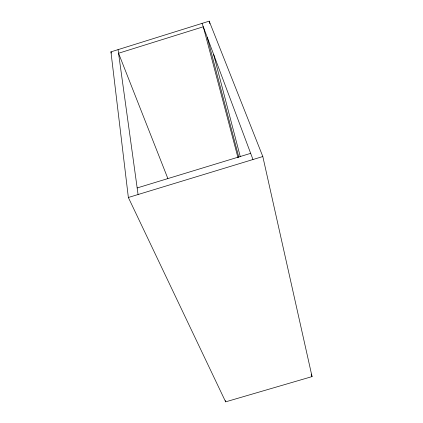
<?xml version="1.0" encoding="UTF-8"?>
<svg xmlns="http://www.w3.org/2000/svg" width="423" height="423" viewBox="0 0 423 423"><rect width="100%" height="100%" fill="white"/><g stroke="black" fill="none" stroke-linecap="round" stroke-linejoin="round"><path stroke-width="0.63" d="M110.942 51.86L209.205 21.15L262.815 156.531L312.058 376.597L225.644 401.85L128.354 197.488L110.942 51.86L111.439 53.087M137.163 187.949L250.659 153.343M128.354 197.488L262.815 156.531M167.852 178.506L118.551 53.245L203.289 26.776L237.99 157.737M202.025 23.392L252.975 159.529M311.201 374.106L312.058 376.597M207.233 37.309L238.842 157.335M213.578 54.271L240.232 156.494M209.205 21.15L209.856 23.704M225.364 400.56L225.644 401.85M118.054 49.639L138.072 194.527"/></g></svg>
